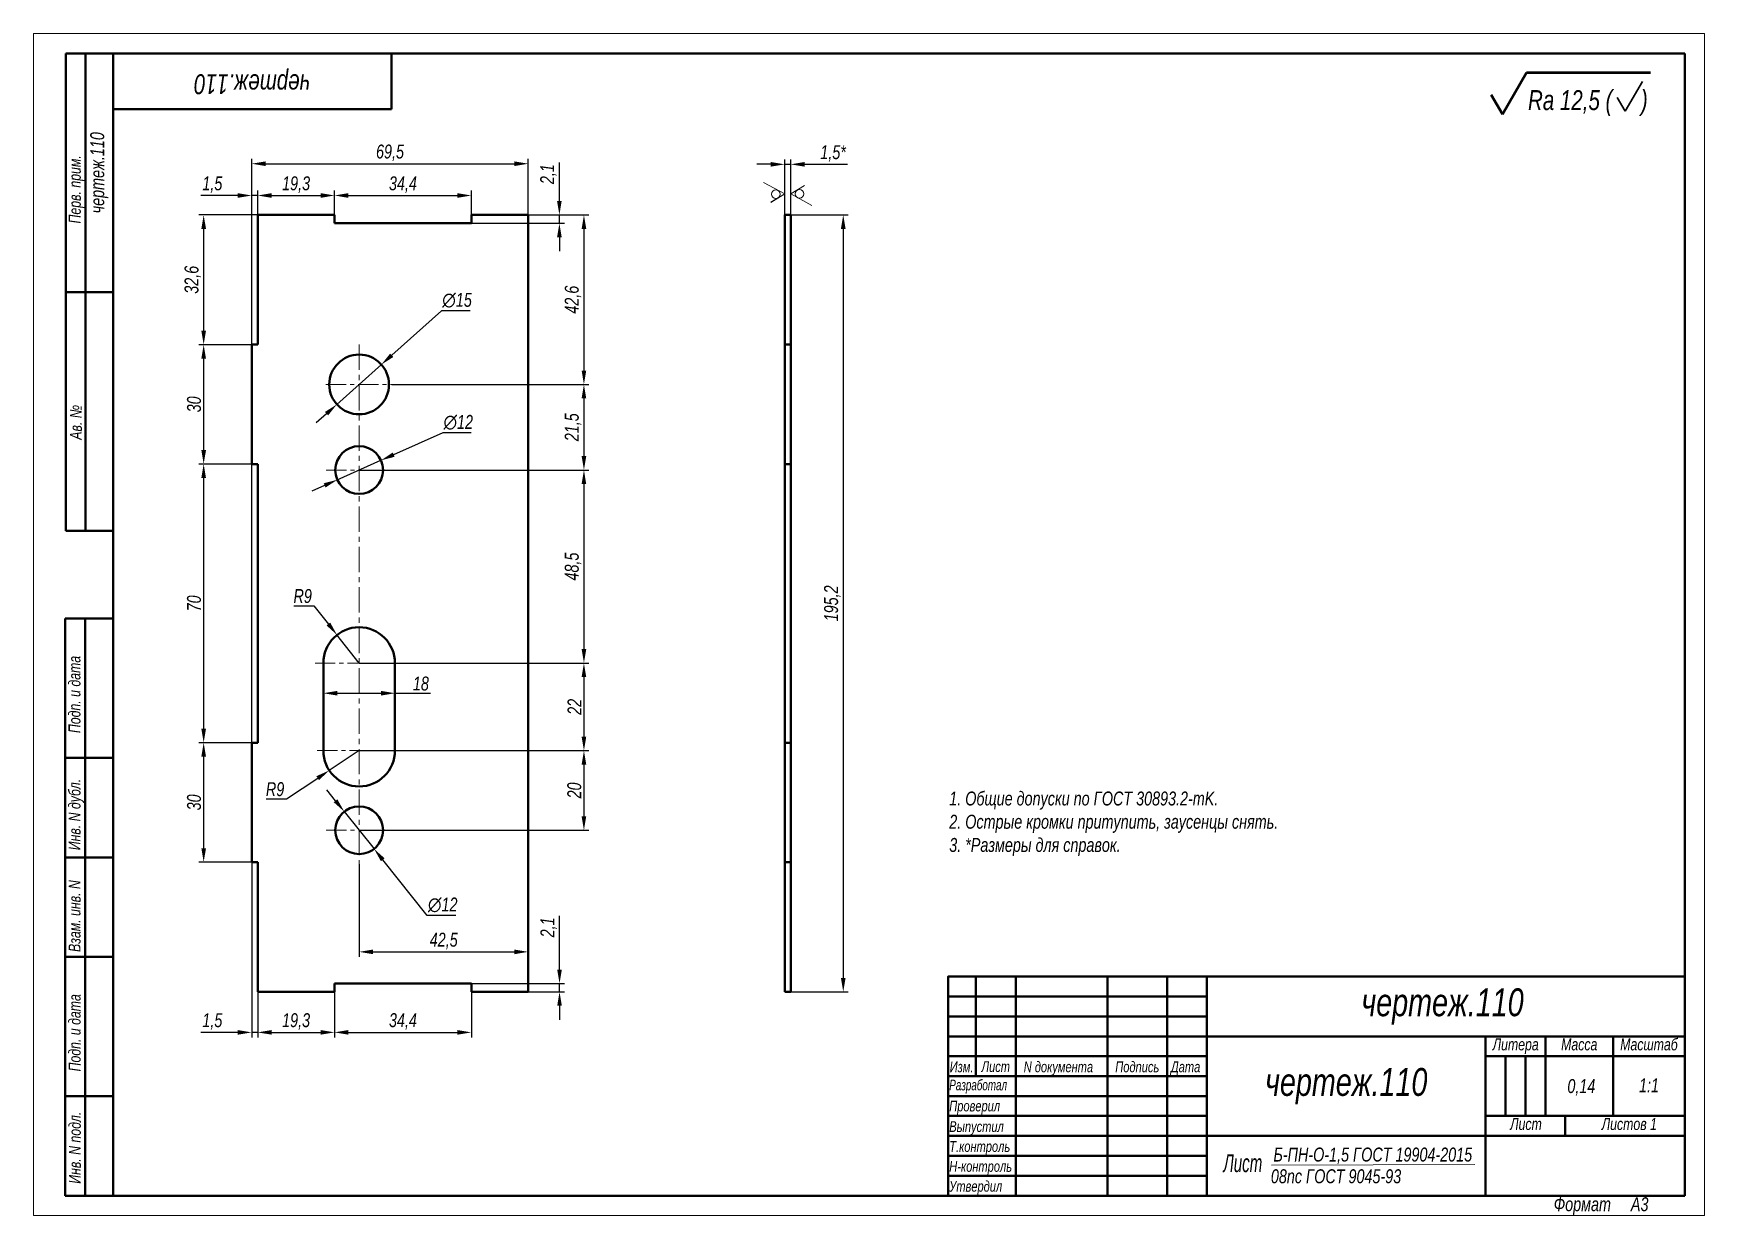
# Model space of a CAD drawing. Header units: millimetres. Extents: x 16629 to 17049, y -4641 to -4344.
import ezdxf

# ---------------------------------------------------------------- set-up
doc = ezdxf.new("R2010")
doc.units = ezdxf.units.MM
doc.linetypes.add('LT_03', pattern=[20.32, 12.7, -2.54, 2.54, -2.54])
for name, color, linetype, lineweight in [('Layer_01', 3, 'Continuous', 13), ('Layer_05', 7, 'Continuous', 40), ('Layer_08', 1, 'Continuous', 15), ('Layer_10', 1, 'LT_03', 15), ('Layer_15', 7, 'Continuous', 40), ('Layer_19', 7, 'Continuous', 50), ('Layer_20', 8, 'Continuous', 20)]:
    doc.layers.add(name, color=color, linetype=linetype, lineweight=lineweight)
doc.styles.add('Style_01', font='ARIALNI.TTF', dxfattribs={"width": 0.9, "height": 3.5})
doc.dimstyles.new('DimStyle_04', dxfattribs={"dimtxt": 3.5, "dimasz": 3.5, "dimexe": 1.25, "dimexo": 0, "dimtad": 1, "dimtxsty": 'Style_01', "dimcen": 2.5, "dimazin": 3, "dimtfac": 1, "dimtmove": 0, "dimatfit": 3})
doc.dimstyles.new('DimStyle_05', dxfattribs={"dimtxt": 3.5, "dimasz": 3.5, "dimexe": 1.25, "dimexo": 0, "dimtad": 1, "dimdec": 1, "dimtxsty": 'Style_01', "dimcen": 0, "dimazin": 3, "dimtfac": 1, "dimtdec": 1, "dimtmove": 0, "dimatfit": 3})

# ---------------------------------------------------------------- blocks, each defined once
blk = doc.blocks.new('*D29')
at = {"layer": 'Defpoints', "color": 0, "ltscale": 0.5, "transparency": 16777216}
for p in [(16818.58, -4389.92), (16818.58, -4585.12), (16832.54, -4585.12)]:
    blk.add_point(p, dxfattribs=at)
at = {"layer": 'Layer_08', "color": 0, "lineweight": -2, "ltscale": 0.5, "transparency": 16777216}
for p, q in [((16818.58, -4389.92), (16833.79, -4389.92)), ((16832.54, -4393.42), (16832.54, -4581.62)), ((16818.58, -4585.12), (16833.79, -4585.12))]:
    blk.add_line(p, q, dxfattribs=at)
at = {"layer": 'Layer_08', "color": 0, "ltscale": 0.5, "transparency": 16777216}
for points in [[(16831.96, -4393.42), (16833.13, -4393.42), (16832.54, -4389.92)], [(16831.96, -4581.62), (16833.13, -4581.62), (16832.54, -4585.12)]]:
    blk.add_solid(points, dxfattribs=at)
at = {"layer": 'Layer_08', "color": 0, "ltscale": 0.5, "transparency": 16777216, "insert": (16829.81, -4487.52), "char_height": 3.5, "attachment_point": 5, "rotation": 90, "style": 'Style_01'}
blk.add_mtext('195,2', dxfattribs=at)
blk = doc.blocks.new('*D30')
at = {"layer": 'Defpoints', "color": 0, "ltscale": 0.5, "transparency": 16777216}
for p in [(16716.46, -4427.52), (16705.29, -4437.52)]:
    blk.add_point(p, dxfattribs=at)
at = {"layer": 'Layer_08', "color": 0, "lineweight": -2, "ltscale": 0.5, "transparency": 16777216}
for p, q in [((16731.57, -4413.99), (16719.07, -4425.18)), ((16738.77, -4413.99), (16731.57, -4413.99)), ((16705.29, -4437.52), (16716.46, -4427.52)), ((16702.68, -4439.86), (16700.07, -4442.19))]:
    blk.add_line(p, q, dxfattribs=at)
at = {"layer": 'Layer_08', "color": 0, "ltscale": 0.5, "transparency": 16777216}
for points in [[(16718.68, -4424.75), (16719.46, -4425.62), (16716.46, -4427.52)], [(16702.29, -4439.42), (16703.07, -4440.29), (16705.29, -4437.52)]]:
    blk.add_solid(points, dxfattribs=at)
at = {"layer": 'Layer_08', "color": 0, "ltscale": 0.5, "transparency": 16777216, "insert": (16735.48, -4411.37), "char_height": 3.5, "attachment_point": 5, "style": 'Style_01'}
blk.add_mtext('∅15', dxfattribs=at)
blk = doc.blocks.new('*D31')
at = {"layer": 'Defpoints', "color": 0, "ltscale": 0.5, "transparency": 16777216}
for p in [(16716.36, -4451.58), (16705.39, -4456.46)]:
    blk.add_point(p, dxfattribs=at)
at = {"layer": 'Layer_08', "color": 0, "lineweight": -2, "ltscale": 0.5, "transparency": 16777216}
for p, q in [((16731.9, -4444.66), (16719.55, -4450.16)), ((16739.06, -4444.66), (16731.9, -4444.66)), ((16705.39, -4456.46), (16716.36, -4451.58)), ((16702.2, -4457.88), (16699, -4459.31))]:
    blk.add_line(p, q, dxfattribs=at)
at = {"layer": 'Layer_08', "color": 0, "ltscale": 0.5, "transparency": 16777216}
for points in [[(16719.32, -4449.62), (16719.79, -4450.69), (16716.36, -4451.58)], [(16701.96, -4457.35), (16702.43, -4458.42), (16705.39, -4456.46)]]:
    blk.add_solid(points, dxfattribs=at)
at = {"layer": 'Layer_08', "color": 0, "ltscale": 0.5, "transparency": 16777216, "insert": (16735.79, -4442.04), "char_height": 3.5, "attachment_point": 5, "style": 'Style_01'}
blk.add_mtext('∅12', dxfattribs=at)
blk = doc.blocks.new('*D32')
at = {"layer": 'Defpoints', "color": 0, "ltscale": 0.5, "transparency": 16777216}
for p in [(16707.13, -4539.83), (16714.62, -4549.2)]:
    blk.add_point(p, dxfattribs=at)
at = {"layer": 'Layer_08', "color": 0, "lineweight": -2, "ltscale": 0.5, "transparency": 16777216}
for p, q in [((16704.94, -4537.1), (16702.76, -4534.37)), ((16707.13, -4539.83), (16714.62, -4549.2)), ((16727.98, -4565.91), (16716.81, -4551.94)), ((16735.14, -4565.91), (16727.98, -4565.91))]:
    blk.add_line(p, q, dxfattribs=at)
at = {"layer": 'Layer_08', "color": 0, "ltscale": 0.5, "transparency": 16777216}
for points in [[(16705.4, -4536.74), (16704.49, -4537.47), (16707.13, -4539.83)], [(16717.27, -4551.57), (16716.35, -4552.3), (16714.62, -4549.2)]]:
    blk.add_solid(points, dxfattribs=at)
at = {"layer": 'Layer_08', "color": 0, "ltscale": 0.5, "transparency": 16777216, "insert": (16731.88, -4563.29), "char_height": 3.5, "attachment_point": 5, "style": 'Style_01'}
blk.add_mtext('∅12', dxfattribs=at)
blk = doc.blocks.new('*D24')
at = {"layer": 'Defpoints', "color": 0, "ltscale": 0.5, "transparency": 16777216}
for p in [(16705.31, -4495.45), (16710.88, -4502.52)]:
    blk.add_point(p, dxfattribs=at)
at = {"layer": 'Layer_08', "color": 0, "lineweight": -2, "ltscale": 0.5, "transparency": 16777216}
for p, q in [((16694.48, -4488.1), (16699.52, -4488.1)), ((16699.52, -4488.1), (16703.14, -4492.7)), ((16710.88, -4502.52), (16705.31, -4495.45))]:
    blk.add_line(p, q, dxfattribs=at)
at = {"layer": 'Layer_08', "color": 0, "ltscale": 0.5, "transparency": 16777216}
blk.add_solid([(16703.6, -4492.34), (16702.68, -4493.06), (16705.31, -4495.45)], dxfattribs=at)
at = {"layer": 'Layer_08', "color": 0, "ltscale": 0.5, "transparency": 16777216, "insert": (16696.69, -4485.69), "char_height": 3.5, "attachment_point": 5, "style": 'Style_01'}
blk.add_mtext('R9', dxfattribs=at)
blk = doc.blocks.new('*D25')
at = {"layer": 'Defpoints', "color": 0, "ltscale": 0.5, "transparency": 16777216}
for p in [(16710.88, -4524.52), (16703.37, -4529.49)]:
    blk.add_point(p, dxfattribs=at)
at = {"layer": 'Layer_08', "color": 0, "lineweight": -2, "ltscale": 0.5, "transparency": 16777216}
for p, q in [((16710.88, -4524.52), (16703.37, -4529.49)), ((16692.59, -4536.64), (16700.46, -4531.42)), ((16687.54, -4536.64), (16692.59, -4536.64))]:
    blk.add_line(p, q, dxfattribs=at)
at = {"layer": 'Layer_08', "color": 0, "ltscale": 0.5, "transparency": 16777216}
blk.add_solid([(16700.13, -4530.94), (16700.78, -4531.91), (16703.37, -4529.49)], dxfattribs=at)
at = {"layer": 'Layer_08', "color": 0, "ltscale": 0.5, "transparency": 16777216, "insert": (16689.75, -4534.22), "char_height": 3.5, "attachment_point": 5, "style": 'Style_01'}
blk.add_mtext('R9', dxfattribs=at)
blk = doc.blocks.new('*D33')
at = {"layer": 'Defpoints', "color": 0, "ltscale": 0.5, "transparency": 16777216}
for p in [(16719.88, -4510.09), (16701.88, -4513.52), (16719.88, -4513.52)]:
    blk.add_point(p, dxfattribs=at)
at = {"layer": 'Layer_08', "color": 0, "lineweight": -2, "ltscale": 0.5, "transparency": 16777216}
for p, q in [((16701.88, -4513.52), (16701.88, -4508.84)), ((16705.38, -4510.09), (16716.38, -4510.09)), ((16719.88, -4513.52), (16719.88, -4508.84)), ((16719.88, -4510.09), (16728.78, -4510.09))]:
    blk.add_line(p, q, dxfattribs=at)
at = {"layer": 'Layer_08', "color": 0, "ltscale": 0.5, "transparency": 16777216}
for points in [[(16705.38, -4509.51), (16705.38, -4510.67), (16701.88, -4510.09)], [(16716.38, -4509.51), (16716.38, -4510.67), (16719.88, -4510.09)]]:
    blk.add_solid(points, dxfattribs=at)
at = {"layer": 'Layer_08', "color": 0, "ltscale": 0.5, "transparency": 16777216, "insert": (16726.4, -4507.68), "char_height": 3.5, "attachment_point": 5, "style": 'Style_01'}
blk.add_mtext('18', dxfattribs=at)
blk = doc.blocks.new('*D34')
at = {"layer": 'Defpoints', "color": 0, "ltscale": 0.5, "transparency": 16777216}
for p in [(16704.68, -4385.04), (16685.38, -4389.92), (16704.68, -4389.92)]:
    blk.add_point(p, dxfattribs=at)
at = {"layer": 'Layer_08', "color": 0, "lineweight": -2, "ltscale": 0.5, "transparency": 16777216}
for p, q in [((16685.38, -4389.92), (16685.38, -4383.79)), ((16704.68, -4389.92), (16704.68, -4383.79)), ((16688.88, -4385.04), (16701.18, -4385.04))]:
    blk.add_line(p, q, dxfattribs=at)
at = {"layer": 'Layer_08', "color": 0, "ltscale": 0.5, "transparency": 16777216}
for points in [[(16688.88, -4384.46), (16688.88, -4385.63), (16685.38, -4385.04)], [(16701.18, -4384.46), (16701.18, -4385.63), (16704.68, -4385.04)]]:
    blk.add_solid(points, dxfattribs=at)
at = {"layer": 'Layer_08', "color": 0, "ltscale": 0.5, "transparency": 16777216, "insert": (16695.03, -4382.31), "char_height": 3.5, "attachment_point": 5, "style": 'Style_01'}
blk.add_mtext('19,3', dxfattribs=at)
blk = doc.blocks.new('*D35')
at = {"layer": 'Defpoints', "color": 0, "ltscale": 0.5, "transparency": 16777216}
for p in [(16739.08, -4385.04), (16704.68, -4389.92), (16739.08, -4389.92)]:
    blk.add_point(p, dxfattribs=at)
at = {"layer": 'Layer_08', "color": 0, "lineweight": -2, "ltscale": 0.5, "transparency": 16777216}
for p, q in [((16704.68, -4389.92), (16704.68, -4383.79)), ((16739.08, -4389.92), (16739.08, -4383.79)), ((16708.18, -4385.04), (16735.58, -4385.04))]:
    blk.add_line(p, q, dxfattribs=at)
at = {"layer": 'Layer_08', "color": 0, "ltscale": 0.5, "transparency": 16777216}
for points in [[(16708.18, -4384.46), (16708.18, -4385.63), (16704.68, -4385.04)], [(16735.58, -4384.46), (16735.58, -4385.63), (16739.08, -4385.04)]]:
    blk.add_solid(points, dxfattribs=at)
at = {"layer": 'Layer_08', "color": 0, "ltscale": 0.5, "transparency": 16777216, "insert": (16721.88, -4382.31), "char_height": 3.5, "attachment_point": 5, "style": 'Style_01'}
blk.add_mtext('34,4', dxfattribs=at)
blk = doc.blocks.new('*D36')
at = {"layer": 'Defpoints', "color": 0, "ltscale": 0.5, "transparency": 16777216}
for p in [(16683.88, -4385.04), (16685.38, -4389.92), (16683.88, -4422.52)]:
    blk.add_point(p, dxfattribs=at)
at = {"layer": 'Layer_08', "color": 0, "lineweight": -2, "ltscale": 0.5, "transparency": 16777216}
for p, q in [((16683.88, -4422.52), (16683.88, -4383.79)), ((16685.38, -4389.92), (16685.38, -4383.79)), ((16680.38, -4385.04), (16671.09, -4385.04)), ((16685.38, -4385.04), (16683.88, -4385.04)), ((16688.88, -4385.04), (16692.38, -4385.04))]:
    blk.add_line(p, q, dxfattribs=at)
at = {"layer": 'Layer_08', "color": 0, "ltscale": 0.5, "transparency": 16777216}
for points in [[(16680.38, -4384.46), (16680.38, -4385.63), (16683.88, -4385.04)], [(16688.88, -4384.46), (16688.88, -4385.63), (16685.38, -4385.04)]]:
    blk.add_solid(points, dxfattribs=at)
at = {"layer": 'Layer_08', "color": 0, "ltscale": 0.5, "transparency": 16777216, "insert": (16673.98, -4382.31), "char_height": 3.5, "attachment_point": 5, "style": 'Style_01'}
blk.add_mtext('1,5', dxfattribs=at)
blk = doc.blocks.new('*D37')
at = {"layer": 'Defpoints', "color": 0, "ltscale": 0.5, "transparency": 16777216}
for p in [(16753.38, -4377.06), (16753.38, -4389.92), (16683.88, -4522.52)]:
    blk.add_point(p, dxfattribs=at)
at = {"layer": 'Layer_08', "color": 0, "lineweight": -2, "ltscale": 0.5, "transparency": 16777216}
for p, q in [((16683.88, -4522.52), (16683.88, -4375.81)), ((16753.38, -4389.92), (16753.38, -4375.81)), ((16687.38, -4377.06), (16749.88, -4377.06))]:
    blk.add_line(p, q, dxfattribs=at)
at = {"layer": 'Layer_08', "color": 0, "ltscale": 0.5, "transparency": 16777216}
for points in [[(16687.38, -4376.47), (16687.38, -4377.64), (16683.88, -4377.06)], [(16749.88, -4376.47), (16749.88, -4377.64), (16753.38, -4377.06)]]:
    blk.add_solid(points, dxfattribs=at)
at = {"layer": 'Layer_08', "color": 0, "ltscale": 0.5, "transparency": 16777216, "insert": (16718.63, -4374.32), "char_height": 3.5, "attachment_point": 5, "style": 'Style_01'}
blk.add_mtext('69,5', dxfattribs=at)
blk = doc.blocks.new('*D38')
at = {"layer": 'Defpoints', "color": 0, "ltscale": 0.5, "transparency": 16777216}
for p in [(16685.38, -4585.12), (16704.68, -4585.12), (16704.68, -4595.3)]:
    blk.add_point(p, dxfattribs=at)
at = {"layer": 'Layer_08', "color": 0, "lineweight": -2, "ltscale": 0.5, "transparency": 16777216}
for p, q in [((16685.38, -4585.12), (16685.38, -4596.55)), ((16704.68, -4585.12), (16704.68, -4596.55)), ((16688.88, -4595.3), (16701.18, -4595.3))]:
    blk.add_line(p, q, dxfattribs=at)
at = {"layer": 'Layer_08', "color": 0, "ltscale": 0.5, "transparency": 16777216}
for points in [[(16688.88, -4594.72), (16688.88, -4595.88), (16685.38, -4595.3)], [(16701.18, -4594.72), (16701.18, -4595.88), (16704.68, -4595.3)]]:
    blk.add_solid(points, dxfattribs=at)
at = {"layer": 'Layer_08', "color": 0, "ltscale": 0.5, "transparency": 16777216, "insert": (16695.03, -4592.56), "char_height": 3.5, "attachment_point": 5, "style": 'Style_01'}
blk.add_mtext('19,3', dxfattribs=at)
blk = doc.blocks.new('*D39')
at = {"layer": 'Defpoints', "color": 0, "ltscale": 0.5, "transparency": 16777216}
for p in [(16704.68, -4585.12), (16739.08, -4585.12), (16739.08, -4595.3)]:
    blk.add_point(p, dxfattribs=at)
at = {"layer": 'Layer_08', "color": 0, "lineweight": -2, "ltscale": 0.5, "transparency": 16777216}
for p, q in [((16704.68, -4585.12), (16704.68, -4596.55)), ((16739.08, -4585.12), (16739.08, -4596.55)), ((16708.18, -4595.3), (16735.58, -4595.3))]:
    blk.add_line(p, q, dxfattribs=at)
at = {"layer": 'Layer_08', "color": 0, "ltscale": 0.5, "transparency": 16777216}
for points in [[(16708.18, -4594.72), (16708.18, -4595.88), (16704.68, -4595.3)], [(16735.58, -4594.72), (16735.58, -4595.88), (16739.08, -4595.3)]]:
    blk.add_solid(points, dxfattribs=at)
at = {"layer": 'Layer_08', "color": 0, "ltscale": 0.5, "transparency": 16777216, "insert": (16721.88, -4592.56), "char_height": 3.5, "attachment_point": 5, "style": 'Style_01'}
blk.add_mtext('34,4', dxfattribs=at)
blk = doc.blocks.new('*D41')
at = {"layer": 'Defpoints', "color": 0, "ltscale": 0.5, "transparency": 16777216}
for p in [(16683.88, -4552.52), (16685.38, -4585.12), (16683.88, -4595.3)]:
    blk.add_point(p, dxfattribs=at)
at = {"layer": 'Layer_08', "color": 0, "lineweight": -2, "ltscale": 0.5, "transparency": 16777216}
for p, q in [((16683.88, -4552.52), (16683.88, -4596.55)), ((16685.38, -4585.12), (16685.38, -4596.55)), ((16680.38, -4595.3), (16671.09, -4595.3)), ((16685.38, -4595.3), (16683.88, -4595.3)), ((16688.88, -4595.3), (16692.38, -4595.3))]:
    blk.add_line(p, q, dxfattribs=at)
at = {"layer": 'Layer_08', "color": 0, "ltscale": 0.5, "transparency": 16777216}
for points in [[(16680.38, -4594.72), (16680.38, -4595.88), (16683.88, -4595.3)], [(16688.88, -4594.72), (16688.88, -4595.88), (16685.38, -4595.3)]]:
    blk.add_solid(points, dxfattribs=at)
at = {"layer": 'Layer_08', "color": 0, "ltscale": 0.5, "transparency": 16777216, "insert": (16673.98, -4592.56), "char_height": 3.5, "attachment_point": 5, "style": 'Style_01'}
blk.add_mtext('1,5', dxfattribs=at)
blk = doc.blocks.new('*D42')
at = {"layer": 'Defpoints', "color": 0, "ltscale": 0.5, "transparency": 16777216}
for p in [(16746.23, -4389.92), (16719.08, -4432.52), (16767.37, -4432.52)]:
    blk.add_point(p, dxfattribs=at)
at = {"layer": 'Layer_08', "color": 0, "lineweight": -2, "ltscale": 0.5, "transparency": 16777216}
for p, q in [((16746.23, -4389.92), (16768.62, -4389.92)), ((16767.37, -4393.42), (16767.37, -4429.02)), ((16719.08, -4432.52), (16768.62, -4432.52))]:
    blk.add_line(p, q, dxfattribs=at)
at = {"layer": 'Layer_08', "color": 0, "ltscale": 0.5, "transparency": 16777216}
for points in [[(16766.79, -4393.42), (16767.95, -4393.42), (16767.37, -4389.92)], [(16766.79, -4429.02), (16767.95, -4429.02), (16767.37, -4432.52)]]:
    blk.add_solid(points, dxfattribs=at)
at = {"layer": 'Layer_08', "color": 0, "ltscale": 0.5, "transparency": 16777216, "insert": (16764.63, -4411.22), "char_height": 3.5, "attachment_point": 5, "rotation": 90, "style": 'Style_01'}
blk.add_mtext('42,6', dxfattribs=at)
blk = doc.blocks.new('*D43')
at = {"layer": 'Defpoints', "color": 0, "ltscale": 0.5, "transparency": 16777216}
for p in [(16719.08, -4432.52), (16719.08, -4454.02), (16767.37, -4454.02)]:
    blk.add_point(p, dxfattribs=at)
at = {"layer": 'Layer_08', "color": 0, "lineweight": -2, "ltscale": 0.5, "transparency": 16777216}
for p, q in [((16719.08, -4432.52), (16768.62, -4432.52)), ((16767.37, -4436.02), (16767.37, -4450.52)), ((16719.08, -4454.02), (16768.62, -4454.02))]:
    blk.add_line(p, q, dxfattribs=at)
at = {"layer": 'Layer_08', "color": 0, "ltscale": 0.5, "transparency": 16777216}
for points in [[(16766.79, -4436.02), (16767.95, -4436.02), (16767.37, -4432.52)], [(16766.79, -4450.52), (16767.95, -4450.52), (16767.37, -4454.02)]]:
    blk.add_solid(points, dxfattribs=at)
at = {"layer": 'Layer_08', "color": 0, "ltscale": 0.5, "transparency": 16777216, "insert": (16764.63, -4443.27), "char_height": 3.5, "attachment_point": 5, "rotation": 90, "style": 'Style_01'}
blk.add_mtext('21,5', dxfattribs=at)
blk = doc.blocks.new('*D47')
at = {"layer": 'Defpoints', "color": 0, "ltscale": 0.5, "transparency": 16777216}
for p in [(16739.08, -4389.92), (16739.08, -4392.02), (16761.2, -4392.02)]:
    blk.add_point(p, dxfattribs=at)
at = {"layer": 'Layer_08', "color": 0, "lineweight": -2, "ltscale": 0.5, "transparency": 16777216}
for p, q in [((16761.2, -4386.42), (16761.2, -4376.79)), ((16739.08, -4389.92), (16762.45, -4389.92)), ((16739.08, -4392.02), (16762.45, -4392.02)), ((16761.2, -4392.02), (16761.2, -4389.92)), ((16761.2, -4395.52), (16761.2, -4399.02))]:
    blk.add_line(p, q, dxfattribs=at)
at = {"layer": 'Layer_08', "color": 0, "ltscale": 0.5, "transparency": 16777216}
for points in [[(16760.62, -4386.42), (16761.78, -4386.42), (16761.2, -4389.92)], [(16760.62, -4395.52), (16761.78, -4395.52), (16761.2, -4392.02)]]:
    blk.add_solid(points, dxfattribs=at)
at = {"layer": 'Layer_08', "color": 0, "ltscale": 0.5, "transparency": 16777216, "insert": (16758.46, -4379.68), "char_height": 3.5, "attachment_point": 5, "rotation": 90, "style": 'Style_01'}
blk.add_mtext('2,1', dxfattribs=at)
blk = doc.blocks.new('*D48')
at = {"layer": 'Defpoints', "color": 0, "ltscale": 0.5, "transparency": 16777216}
for p in [(16739.08, -4583.02), (16739.08, -4585.12), (16761.24, -4585.12)]:
    blk.add_point(p, dxfattribs=at)
at = {"layer": 'Layer_08', "color": 0, "lineweight": -2, "ltscale": 0.5, "transparency": 16777216}
for p, q in [((16761.24, -4579.52), (16761.24, -4566.03)), ((16739.08, -4583.02), (16762.49, -4583.02)), ((16739.08, -4585.12), (16762.49, -4585.12)), ((16761.24, -4585.12), (16761.24, -4583.02)), ((16761.24, -4588.62), (16761.24, -4592.12))]:
    blk.add_line(p, q, dxfattribs=at)
at = {"layer": 'Layer_08', "color": 0, "ltscale": 0.5, "transparency": 16777216}
for points in [[(16760.66, -4579.52), (16761.82, -4579.52), (16761.24, -4583.02)], [(16760.66, -4588.62), (16761.82, -4588.62), (16761.24, -4585.12)]]:
    blk.add_solid(points, dxfattribs=at)
at = {"layer": 'Layer_08', "color": 0, "ltscale": 0.5, "transparency": 16777216, "insert": (16758.51, -4568.92), "char_height": 3.5, "attachment_point": 5, "rotation": 90, "style": 'Style_01'}
blk.add_mtext('2,1', dxfattribs=at)
blk = doc.blocks.new('*D50')
at = {"layer": 'Defpoints', "color": 0, "ltscale": 0.5, "transparency": 16777216}
for p in [(16685.38, -4389.92), (16671.8, -4422.52), (16685.38, -4422.52)]:
    blk.add_point(p, dxfattribs=at)
at = {"layer": 'Layer_08', "color": 0, "lineweight": -2, "ltscale": 0.5, "transparency": 16777216}
for p, q in [((16685.38, -4389.92), (16670.55, -4389.92)), ((16671.8, -4393.42), (16671.8, -4419.02)), ((16685.38, -4422.52), (16670.55, -4422.52))]:
    blk.add_line(p, q, dxfattribs=at)
at = {"layer": 'Layer_08', "color": 0, "ltscale": 0.5, "transparency": 16777216}
for points in [[(16671.22, -4393.42), (16672.39, -4393.42), (16671.8, -4389.92)], [(16671.22, -4419.02), (16672.39, -4419.02), (16671.8, -4422.52)]]:
    blk.add_solid(points, dxfattribs=at)
at = {"layer": 'Layer_08', "color": 0, "ltscale": 0.5, "transparency": 16777216, "insert": (16669.07, -4406.22), "char_height": 3.5, "attachment_point": 5, "rotation": 90, "style": 'Style_01'}
blk.add_mtext('32,6', dxfattribs=at)
blk = doc.blocks.new('*D51')
at = {"layer": 'Defpoints', "color": 0, "ltscale": 0.5, "transparency": 16777216}
for p in [(16683.88, -4422.52), (16671.8, -4452.52), (16683.88, -4452.52)]:
    blk.add_point(p, dxfattribs=at)
at = {"layer": 'Layer_08', "color": 0, "lineweight": -2, "ltscale": 0.5, "transparency": 16777216}
for p, q in [((16683.88, -4422.52), (16670.55, -4422.52)), ((16671.8, -4426.02), (16671.8, -4449.02)), ((16683.88, -4452.52), (16670.55, -4452.52))]:
    blk.add_line(p, q, dxfattribs=at)
at = {"layer": 'Layer_08', "color": 0, "ltscale": 0.5, "transparency": 16777216}
for points in [[(16671.22, -4426.02), (16672.39, -4426.02), (16671.8, -4422.52)], [(16671.22, -4449.02), (16672.39, -4449.02), (16671.8, -4452.52)]]:
    blk.add_solid(points, dxfattribs=at)
at = {"layer": 'Layer_08', "color": 0, "ltscale": 0.5, "transparency": 16777216, "insert": (16669.39, -4437.52), "char_height": 3.5, "attachment_point": 5, "rotation": 90, "style": 'Style_01'}
blk.add_mtext('30', dxfattribs=at)
blk = doc.blocks.new('*D52')
at = {"layer": 'Defpoints', "color": 0, "ltscale": 0.5, "transparency": 16777216}
for p in [(16683.88, -4452.52), (16671.8, -4522.52), (16683.88, -4522.52)]:
    blk.add_point(p, dxfattribs=at)
at = {"layer": 'Layer_08', "color": 0, "lineweight": -2, "ltscale": 0.5, "transparency": 16777216}
for p, q in [((16683.88, -4452.52), (16670.55, -4452.52)), ((16671.8, -4456.02), (16671.8, -4519.02)), ((16683.88, -4522.52), (16670.55, -4522.52))]:
    blk.add_line(p, q, dxfattribs=at)
at = {"layer": 'Layer_08', "color": 0, "ltscale": 0.5, "transparency": 16777216}
for points in [[(16671.22, -4456.02), (16672.39, -4456.02), (16671.8, -4452.52)], [(16671.22, -4519.02), (16672.39, -4519.02), (16671.8, -4522.52)]]:
    blk.add_solid(points, dxfattribs=at)
at = {"layer": 'Layer_08', "color": 0, "ltscale": 0.5, "transparency": 16777216, "insert": (16669.39, -4487.52), "char_height": 3.5, "attachment_point": 5, "rotation": 90, "style": 'Style_01'}
blk.add_mtext('70', dxfattribs=at)
blk = doc.blocks.new('*D53')
at = {"layer": 'Defpoints', "color": 0, "ltscale": 0.5, "transparency": 16777216}
for p in [(16683.88, -4522.52), (16671.8, -4552.52), (16683.88, -4552.52)]:
    blk.add_point(p, dxfattribs=at)
at = {"layer": 'Layer_08', "color": 0, "lineweight": -2, "ltscale": 0.5, "transparency": 16777216}
for p, q in [((16683.88, -4522.52), (16670.55, -4522.52)), ((16671.8, -4526.02), (16671.8, -4549.02)), ((16683.88, -4552.52), (16670.55, -4552.52))]:
    blk.add_line(p, q, dxfattribs=at)
at = {"layer": 'Layer_08', "color": 0, "ltscale": 0.5, "transparency": 16777216}
for points in [[(16671.22, -4526.02), (16672.39, -4526.02), (16671.8, -4522.52)], [(16671.22, -4549.02), (16672.39, -4549.02), (16671.8, -4552.52)]]:
    blk.add_solid(points, dxfattribs=at)
at = {"layer": 'Layer_08', "color": 0, "ltscale": 0.5, "transparency": 16777216, "insert": (16669.39, -4537.52), "char_height": 3.5, "attachment_point": 5, "rotation": 90, "style": 'Style_01'}
blk.add_mtext('30', dxfattribs=at)
blk = doc.blocks.new('Block_18')
at = {"layer": 'Layer_05', "linetype": 'Continuous', "lineweight": 15}
for p, q in [((0, 297.18), (0, 0.18)), ((420, 297.18), (0, 297.18)), ((420, 297.18), (420, 0.18)), ((0, 0.18), (420, 0.18))]:
    blk.add_line(p, q, dxfattribs=at)
at = {"layer": 'Layer_05', "linetype": 'Continuous'}
for p, q in [((415, 292.18), (8.12, 292.18)), ((8.12, 172.18), (8.12, 292.18)), ((13.12, 172.18), (13.12, 292.18)), ((20, 292.18), (20, 5.18)), ((90, 292.18), (90, 278.18)), ((415, 5.18), (415, 292.18)), ((20, 278.18), (90, 278.18)), ((8.12, 232.18), (20, 232.18)), ((8.12, 172.18), (20, 172.18)), ((8, 5.18), (8, 150.18)), ((8, 150.18), (20, 150.18)), ((13, 5.18), (13, 150.18)), ((8, 115.18), (20, 115.18)), ((8, 90.18), (20, 90.18)), ((8, 65.18), (20, 65.18)), ((229.88, 55.22), (294.92, 55.22)), ((229.88, 50.21), (294.92, 50.21)), ((229.88, 45.21), (294.92, 45.21)), ((369.97, 40.21), (369.97, 25.2)), ((374.97, 40.21), (374.97, 25.2)), ((8, 30.18), (20, 30.18)), ((229.88, 30.2), (294.92, 30.2)), ((229.88, 25.2), (294.92, 25.2)), ((229.88, 20.19), (294.92, 20.19)), ((229.88, 15.19), (294.92, 15.19)), ((229.88, 10.19), (294.92, 10.19)), ((8, 5.18), (20, 5.18)), ((20, 5.18), (415, 5.18)), ((415, 5.18), (230, 5.18))]:
    blk.add_line(p, q, dxfattribs=at)
for points in [[(415, 60.22), (229.88, 60.22), (229.88, 5.18)], [(236.88, 60.22), (236.88, 35.2)], [(246.89, 60.22), (246.89, 5.18)], [(269.9, 60.22), (269.9, 5.18)], [(284.91, 60.22), (284.91, 5.18)], [(294.92, 60.22), (294.92, 5.18)], [(415, 45.21), (294.92, 45.21)], [(415, 45.21), (294.92, 45.21)], [(364.97, 45.21), (364.97, 5.18)], [(379.98, 45.21), (379.98, 25.2)], [(396.99, 45.21), (396.99, 25.2)], [(396.99, 45.21), (396.99, 25.2)], [(229.88, 40.21), (294.92, 40.21)], [(364.97, 40.21), (415, 40.21)], [(229.88, 35.2), (294.92, 35.2)], [(364.97, 25.2), (415, 25.2)], [(384.98, 25.2), (384.98, 20.19)], [(294.92, 20.19), (415, 20.19)]]:
    blk.add_lwpolyline(points, dxfattribs=at)
at = {"layer": 'Layer_05', "linetype": 'Continuous', "style": 'Style_01', "width": 0.9}
for s, p in [('Перв. прим.', (11.89, 249.43)), ('Ав. №', (12.16, 195.1)), ('Подп. и дата', (11.81, 121.4)), ('Инв. N дубл.', (11.82, 91.97)), ('Взам. инв. N', (11.83, 66.4)), ('Подп. и дата', (11.85, 36.4)), ('Инв. N подл.', (11.9, 8.18))]:
    blk.add_text(s, height=3, rotation=90, dxfattribs=at).set_placement(p)
at = {"layer": 'Layer_05', "linetype": 'Continuous', "style": 'Style_01'}
for s, height, width, p in [('Литера', 3, 0.9, (366.74, 41.69)), ('Масса', 3, 0.9, (383.95, 41.69)), ('Масштаб', 3, 0.9, (398.8, 41.69)), ('Изм.', 2.7, 0.9, (230.29, 36.2)), ('Лист', 2.7, 0.9, (238.27, 36.25)), ('N документа', 2.7, 0.9, (248.89, 36.2)), ('Подпись', 2.7, 0.9, (271.9, 36.2)), ('Дата', 2.7, 0.9, (285.88, 36.2)), ('Разработал', 2.7, 0.8, (230.17, 31.64)), ('Проверил', 2.7, 0.9, (230.17, 26.36)), ('Выпустил', 2.7, 0.9, (230.17, 21.19)), ('Лист ', 3, 0.9, (371.13, 21.68)), ('Листов 1', 3, 0.9, (394.15, 21.68)), ('Т.контроль', 2.7, 0.9, (230.17, 16.19)), ('Н-контроль', 2.7, 0.9, (230.17, 11.19)), ('Утвердил', 2.7, 0.9, (230.17, 6.18))]:
    blk.add_text(s, height=height, dxfattribs=dict(at, width=width)).set_placement(p)
at = {"layer": 'Layer_05', "linetype": 'Continuous', "insert": (382.1, 4.78), "char_height": 3.5, "width": 32.9515, "attachment_point": 1, "style": 'Style_01'}
blk.add_mtext('Формат     А3', dxfattribs=at)
blk = doc.blocks.new('*D28')
at = {"layer": 'Defpoints', "color": 0, "ltscale": 0.5, "transparency": 16777216}
for p in [(16819.33, -4377.21), (16817.83, -4389.92), (16819.33, -4389.92)]:
    blk.add_point(p, dxfattribs=at)
at = {"layer": 'Layer_08', "color": 0, "lineweight": -2, "ltscale": 0.5, "transparency": 16777216}
for p, q in [((16817.83, -4389.92), (16817.83, -4375.96)), ((16819.33, -4389.92), (16819.33, -4375.96)), ((16814.33, -4377.21), (16810.83, -4377.21)), ((16817.83, -4377.21), (16819.33, -4377.21)), ((16822.83, -4377.21), (16833.64, -4377.21))]:
    blk.add_line(p, q, dxfattribs=at)
at = {"layer": 'Layer_08', "color": 0, "ltscale": 0.5, "transparency": 16777216}
for points in [[(16814.33, -4376.63), (16814.33, -4377.79), (16817.83, -4377.21)], [(16822.83, -4376.63), (16822.83, -4377.79), (16819.33, -4377.21)]]:
    blk.add_solid(points, dxfattribs=at)
at = {"layer": 'Layer_08', "color": 0, "ltscale": 0.5, "transparency": 16777216, "insert": (16829.99, -4374.48), "char_height": 3.5, "attachment_point": 5, "style": 'Style_01'}
blk.add_mtext('1,5*', dxfattribs=at)
blk = doc.blocks.new('*D54')
at = {"layer": 'Defpoints', "color": 0, "ltscale": 0.5, "transparency": 16777216}
for p in [(16710.88, -4553.02), (16753.38, -4571.94), (16753.38, -4575.07)]:
    blk.add_point(p, dxfattribs=at)
at = {"layer": 'Layer_08', "color": 0, "linetype": 'Continuous', "lineweight": -2, "ltscale": 0.5, "transparency": 16777216}
for p, q in [((16710.88, -4553.02), (16710.88, -4576.32)), ((16753.38, -4571.94), (16753.38, -4576.32)), ((16714.38, -4575.07), (16749.88, -4575.07))]:
    blk.add_line(p, q, dxfattribs=at)
at = {"layer": 'Layer_08', "color": 0, "ltscale": 0.5, "transparency": 16777216}
for points in [[(16714.38, -4574.49), (16714.38, -4575.66), (16710.88, -4575.07)], [(16749.88, -4574.49), (16749.88, -4575.66), (16753.38, -4575.07)]]:
    blk.add_solid(points, dxfattribs=at)
at = {"layer": 'Layer_08', "color": 0, "ltscale": 0.5, "transparency": 16777216, "insert": (16732.13, -4572.34), "char_height": 3.5, "attachment_point": 5, "style": 'Style_01'}
blk.add_mtext('42,5', dxfattribs=at)
blk = doc.blocks.new('*D55')
at = {"layer": 'Defpoints', "color": 0, "ltscale": 0.5, "transparency": 16777216}
for p in [(16710.88, -4454.02), (16710.88, -4502.52), (16767.37, -4502.52)]:
    blk.add_point(p, dxfattribs=at)
at = {"layer": 'Layer_08', "color": 0, "linetype": 'Continuous', "lineweight": -2, "ltscale": 0.5, "transparency": 16777216}
for p, q in [((16710.88, -4454.02), (16768.62, -4454.02)), ((16767.37, -4457.52), (16767.37, -4499.02)), ((16710.88, -4502.52), (16768.62, -4502.52))]:
    blk.add_line(p, q, dxfattribs=at)
at = {"layer": 'Layer_08', "color": 0, "ltscale": 0.5, "transparency": 16777216}
for points in [[(16766.79, -4457.52), (16767.95, -4457.52), (16767.37, -4454.02)], [(16766.79, -4499.02), (16767.95, -4499.02), (16767.37, -4502.52)]]:
    blk.add_solid(points, dxfattribs=at)
at = {"layer": 'Layer_08', "color": 0, "ltscale": 0.5, "transparency": 16777216, "insert": (16764.63, -4478.27), "char_height": 3.5, "attachment_point": 5, "rotation": 90, "style": 'Style_01'}
blk.add_mtext('48,5', dxfattribs=at)
blk = doc.blocks.new('*D56')
at = {"layer": 'Defpoints', "color": 0, "ltscale": 0.5, "transparency": 16777216}
for p in [(16710.88, -4502.52), (16710.88, -4524.52), (16767.37, -4524.52)]:
    blk.add_point(p, dxfattribs=at)
at = {"layer": 'Layer_08', "color": 0, "linetype": 'Continuous', "lineweight": -2, "ltscale": 0.5, "transparency": 16777216}
for p, q in [((16710.88, -4502.52), (16768.62, -4502.52)), ((16767.37, -4506.02), (16767.37, -4521.02)), ((16710.88, -4524.52), (16768.62, -4524.52))]:
    blk.add_line(p, q, dxfattribs=at)
at = {"layer": 'Layer_08', "color": 0, "ltscale": 0.5, "transparency": 16777216}
for points in [[(16766.79, -4506.02), (16767.95, -4506.02), (16767.37, -4502.52)], [(16766.79, -4521.02), (16767.95, -4521.02), (16767.37, -4524.52)]]:
    blk.add_solid(points, dxfattribs=at)
at = {"layer": 'Layer_08', "color": 0, "ltscale": 0.5, "transparency": 16777216, "insert": (16764.99, -4513.52), "char_height": 3.5, "attachment_point": 5, "rotation": 90, "style": 'Style_01'}
blk.add_mtext('22', dxfattribs=at)
blk = doc.blocks.new('*D57')
at = {"layer": 'Defpoints', "color": 0, "ltscale": 0.5, "transparency": 16777216}
for p in [(16710.88, -4524.52), (16710.88, -4544.52), (16767.37, -4544.52)]:
    blk.add_point(p, dxfattribs=at)
at = {"layer": 'Layer_08', "color": 0, "linetype": 'Continuous', "lineweight": -2, "ltscale": 0.5, "transparency": 16777216}
for p, q in [((16710.88, -4524.52), (16768.62, -4524.52)), ((16767.37, -4528.02), (16767.37, -4541.02)), ((16710.88, -4544.52), (16768.62, -4544.52))]:
    blk.add_line(p, q, dxfattribs=at)
at = {"layer": 'Layer_08', "color": 0, "ltscale": 0.5, "transparency": 16777216}
for points in [[(16766.79, -4528.02), (16767.95, -4528.02), (16767.37, -4524.52)], [(16766.79, -4541.02), (16767.95, -4541.02), (16767.37, -4544.52)]]:
    blk.add_solid(points, dxfattribs=at)
at = {"layer": 'Layer_08', "color": 0, "ltscale": 0.5, "transparency": 16777216, "insert": (16764.96, -4534.52), "char_height": 3.5, "attachment_point": 5, "rotation": 90, "style": 'Style_01'}
blk.add_mtext('20', dxfattribs=at)

msp = doc.modelspace()

# ---------------------------------------------------------------- linework, layer by layer
at = {"layer": 'Layer_01', "lineweight": 13, "ltscale": 0.303109}
msp.add_line((16998.21, -4364.639), (17004.272, -4354.139), dxfattribs=at)
msp.add_line((16998.21, -4364.639), (17004.272, -4354.139), dxfattribs=at)
msp.add_line((16998.21, -4364.639), (17004.272, -4354.139), dxfattribs=at)
at = {"layer": 'Layer_01', "lineweight": 30}
for q in [(17033.396, -4356.386), (17033.396, -4356.386), (17033.396, -4356.386), (17033.396, -4356.386), (17027.046, -4360.386), (17027.046, -4360.386), (17027.046, -4360.386), (17027.046, -4360.386)]:
    msp.add_line((17029.066, -4363.886), q, dxfattribs=at)
at = {"layer": 'Layer_01', "lineweight": 13, "ltscale": 0.141451}
msp.add_line((16998.21, -4364.639), (16995.381, -4359.739), dxfattribs=at)
msp.add_line((16998.21, -4364.639), (16995.381, -4359.739), dxfattribs=at)
msp.add_line((16998.21, -4364.639), (16995.381, -4359.739), dxfattribs=at)
at = {"layer": 'Layer_01'}
msp.add_line((16940.16, -4628.697), (16991.257, -4628.512), dxfattribs=at)
at = {"layer": 'Layer_10', "ltscale": 0.5}
msp.add_line((16710.876, -4422.519), (16710.876, -4553.019), dxfattribs=at)
at = {"layer": 'Layer_10', "ltscale": 0.4}
for p, q in [((16702.518, -4432.519), (16719.075, -4432.519)), ((16702.598, -4454.019), (16719.155, -4454.019)), ((16699.799, -4502.519), (16721.499, -4502.519)), ((16700.354, -4524.519), (16721.984, -4524.519)), ((16702.598, -4544.519), (16719.155, -4544.519))]:
    msp.add_line(p, q, dxfattribs=at)
at = {"layer": 'Layer_15', "linetype": 'Continuous'}
for p, q in [((16685.376, -4422.519), (16685.376, -4389.919)), ((16704.676, -4389.919), (16685.376, -4389.919)), ((16704.676, -4389.919), (16704.676, -4392.019)), ((16704.676, -4392.019), (16739.076, -4392.019)), ((16739.076, -4392.019), (16739.076, -4389.919)), ((16753.376, -4389.919), (16739.076, -4389.919)), ((16753.376, -4585.119), (16753.376, -4389.919)), ((16817.835, -4389.919), (16819.335, -4389.919)), ((16817.835, -4422.519), (16817.835, -4389.919)), ((16819.335, -4422.519), (16819.335, -4389.919)), ((16683.876, -4422.519), (16685.376, -4422.519)), ((16683.876, -4422.519), (16683.876, -4452.519)), ((16817.835, -4422.519), (16819.335, -4422.519)), ((16817.835, -4422.519), (16817.835, -4452.519)), ((16819.335, -4422.519), (16819.335, -4452.519)), ((16685.376, -4452.519), (16683.876, -4452.519)), ((16685.376, -4522.519), (16685.376, -4452.519)), ((16817.835, -4452.519), (16819.335, -4452.519)), ((16817.835, -4522.519), (16817.835, -4452.519)), ((16819.335, -4522.519), (16819.335, -4452.519)), ((16701.876, -4502.519), (16701.876, -4524.519)), ((16719.876, -4524.519), (16719.876, -4502.519)), ((16683.876, -4522.519), (16685.376, -4522.519)), ((16683.876, -4522.519), (16683.876, -4552.519)), ((16817.835, -4522.519), (16819.335, -4522.519)), ((16817.835, -4522.519), (16817.835, -4552.519)), ((16819.335, -4522.519), (16819.335, -4552.519)), ((16685.376, -4552.519), (16683.876, -4552.519)), ((16685.376, -4585.119), (16685.376, -4552.519)), ((16817.835, -4552.519), (16819.335, -4552.519)), ((16817.835, -4585.119), (16817.835, -4552.519)), ((16819.335, -4585.119), (16819.335, -4552.519)), ((16685.376, -4585.119), (16704.676, -4585.119)), ((16739.076, -4583.019), (16704.676, -4583.019)), ((16704.676, -4583.019), (16704.676, -4585.119)), ((16739.076, -4585.119), (16739.076, -4583.019)), ((16739.076, -4585.119), (16753.376, -4585.119)), ((16817.835, -4585.119), (16819.335, -4585.119))]:
    msp.add_line(p, q, dxfattribs=at)
for centre, radius in [((16710.876, -4432.519), 7.5), ((16710.876, -4454.019), 6), ((16710.876, -4544.519), 6)]:
    msp.add_circle(centre, radius, dxfattribs=at)
for centre, start, end in [((16710.876, -4502.519), 0, 180), ((16710.876, -4524.519), 180, 0)]:
    msp.add_arc(centre, 9, start, end, dxfattribs=at)
at = {"layer": 'Layer_19', "lineweight": 50}
for p, q in [((16998.21, -4364.639), (17004.272, -4354.139)), ((17004.272, -4354.139), (17035.414, -4354.139)), ((16998.21, -4364.639), (16995.381, -4359.739))]:
    msp.add_line(p, q, dxfattribs=at)
at = {"layer": 'Layer_20', "color": 1, "lineweight": 13, "ltscale": 0.303109}
for p, q in [((16817.835, -4384.653), (16812.515, -4381.746)), ((16817.835, -4384.653), (16812.515, -4381.746)), ((16817.835, -4384.653), (16812.515, -4381.746)), ((16817.835, -4384.653), (16812.515, -4381.746)), ((16819.335, -4384.653), (16824.655, -4387.56)), ((16819.335, -4384.653), (16824.655, -4387.56)), ((16819.335, -4384.653), (16824.655, -4387.56)), ((16819.335, -4384.653), (16824.655, -4387.56))]:
    msp.add_line(p, q, dxfattribs=at)
at = {"layer": 'Layer_20', "color": 1, "lineweight": 13, "ltscale": 0.141451}
for p, q in [((16817.835, -4384.653), (16814.335, -4386.785)), ((16817.835, -4384.653), (16814.383, -4386.756)), ((16817.835, -4384.653), (16814.383, -4386.756)), ((16817.835, -4384.653), (16814.383, -4386.756)), ((16819.335, -4384.653), (16822.835, -4382.521)), ((16819.335, -4384.653), (16822.786, -4382.551)), ((16819.335, -4384.653), (16822.786, -4382.551)), ((16819.335, -4384.653), (16822.786, -4382.551))]:
    msp.add_line(p, q, dxfattribs=at)
at = {"layer": 'Layer_20', "color": 1, "lineweight": 13}
for centre in [(16815.606, -4384.697), (16815.606, -4384.697), (16815.606, -4384.697), (16815.606, -4384.697), (16821.564, -4384.61), (16821.564, -4384.61), (16821.564, -4384.61), (16821.564, -4384.61)]:
    msp.add_circle(centre, 1.098, dxfattribs=at)

# ---------------------------------------------------------------- block references
at = {"layer": 'Layer_05'}
msp.add_blockref('Block_18', (16629.015, -4641.507), dxfattribs=at)

# ---------------------------------------------------------------- texts
at = {"layer": 'Layer_01', "style": 'Style_01'}
for s, height, width, p in [('Rа 12,5 (     )', 5, 0.9, (17004.644, -4363.579)), ('0,14', 3.5, 0.9, (17014.535, -4610.542)), ('1:1', 3.5, 0.9, (17032.547, -4610.343)), ('Лист', 4.5, 0.735, (16928.097, -4630.407))]:
    msp.add_text(s, height=height, dxfattribs=dict(at, width=width)).set_placement(p)
at = {"layer": 'Layer_01', "attachment_point": 5, "style": 'Style_01'}
for insert, char_height, width, rotation in [((16684.015, -4356.325), 5, 70, 180), ((16645.576, -4379.325), 3.5, 60, 90)]:
    msp.add_mtext('чертеж.110', dxfattribs=dict(at, insert=insert, char_height=char_height, width=width, rotation=rotation))
at = {"layer": 'Layer_01', "insert": (16859.185, -4551.015), "char_height": 3.5, "attachment_point": 7, "style": 'Style_01'}
msp.add_mtext_dynamic_manual_height_columns('1. Общие допуски по ГОСТ 30893.2-mK.\\P2. Острые кромки притупить, заусенцы снять.\\P3. *Размеры для справок.', width=195.13822, gutter_width=17.5, heights=[-16.317], dxfattribs=at)
at = {"layer": 'Layer_01', "style": 'Style_01'}
for s, insert, char_height, width, attachment_point in [('чертеж.110', (16983.152, -4588.794), 7, 118.43471, 5), ('чертеж.110', (16958.958, -4608.807), 7, 70.04667, 5), ('Б-ПН-О-1,5 ГОСТ 19904-2015 ', (16940.672, -4624.246), 3.5, 80.46037, 1), ('08пс ГОСТ 9045-93', (16940.022, -4629.701), 3.5, 80.46037, 1)]:
    msp.add_mtext(s, dxfattribs=dict(at, insert=insert, char_height=char_height, width=width, attachment_point=attachment_point))

# ---------------------------------------------------------------- dimensions: what is measured, and where the dimension line sits
at = {"layer": 'Layer_08', "ltscale": 0.5}
for base, p1, p2, picture, middle in [((16753.376, -4377.057), (16683.876, -4522.519), (16753.376, -4389.919), '*D37', (16718.626, -4377.057)), ((16683.876, -4385.043), (16685.376, -4389.919), (16683.876, -4422.519), '*D36', (16673.981, -4385.043)), ((16719.876, -4510.09), (16701.876, -4513.519), (16719.876, -4513.519), '*D33', (16726.403, -4510.09))]:
    dim = msp.add_linear_dim(base=base, p1=p1, p2=p2, dimstyle='DimStyle_04', dxfattribs=at)
    dim.commit()
    dim.dimension.update_dxf_attribs({"geometry": picture, "text_midpoint": middle, "dimtype": 160})
dim = msp.add_linear_dim(base=(16819.335, -4377.211), p1=(16817.835, -4389.919), p2=(16819.335, -4389.919), text='<>*', dimstyle='DimStyle_05', dxfattribs=at)
dim.commit()
dim.dimension.update_dxf_attribs({"geometry": '*D28', "text_midpoint": (16829.989, -4377.211), "dimtype": 160})
for base, p1, p2, picture, middle in [((16761.2, -4392.019), (16739.076, -4389.919), (16739.076, -4392.019), '*D47', (16761.2, -4379.678)), ((16832.543, -4585.119), (16818.585, -4389.919), (16818.585, -4585.119), '*D29', (16832.543, -4487.519)), ((16761.242, -4585.119), (16739.076, -4583.019), (16739.076, -4585.119), '*D48', (16761.242, -4568.923))]:
    dim = msp.add_linear_dim(base=base, p1=p1, p2=p2, angle=90, dimstyle='DimStyle_05', dxfattribs=at)
    dim.commit()
    dim.dimension.update_dxf_attribs({"geometry": picture, "text_midpoint": middle, "dimtype": 160})
for base, p1, p2, dimstyle, picture, middle in [((16704.676, -4385.043), (16685.376, -4389.919), (16704.676, -4389.919), 'DimStyle_04', '*D34', (16695.026, -4382.307)), ((16739.076, -4385.043), (16704.676, -4389.919), (16739.076, -4389.919), 'DimStyle_04', '*D35', (16721.876, -4382.307)), ((16683.876, -4595.3), (16685.376, -4585.119), (16683.876, -4552.519), 'DimStyle_04', '*D41', (16673.981, -4592.564)), ((16753.376, -4575.073), (16710.876, -4553.019), (16753.376, -4571.94), 'DimStyle_05', '*D54', (16732.126, -4572.338)), ((16704.676, -4595.3), (16685.376, -4585.119), (16704.676, -4585.119), 'DimStyle_04', '*D38', (16695.026, -4592.564)), ((16739.076, -4595.3), (16704.676, -4585.119), (16739.076, -4585.119), 'DimStyle_04', '*D39', (16721.876, -4592.564))]:
    dim = msp.add_linear_dim(base=base, p1=p1, p2=p2, dimstyle=dimstyle, dxfattribs=at)
    dim.commit()
    dim.dimension.update_dxf_attribs({"geometry": picture, "text_midpoint": middle})
for base, p1, p2, dimstyle, picture, middle in [((16671.803, -4422.519), (16685.376, -4389.919), (16685.376, -4422.519), 'DimStyle_05', '*D50', (16669.068, -4406.219)), ((16767.37, -4432.519), (16746.226, -4389.919), (16719.075, -4432.519), 'DimStyle_04', '*D42', (16764.634, -4411.219)), ((16671.803, -4452.519), (16683.876, -4422.519), (16683.876, -4452.519), 'DimStyle_05', '*D51', (16669.391, -4437.519)), ((16767.37, -4454.019), (16719.075, -4432.519), (16719.075, -4454.019), 'DimStyle_04', '*D43', (16764.634, -4443.269)), ((16671.803, -4522.519), (16683.876, -4452.519), (16683.876, -4522.519), 'DimStyle_05', '*D52', (16669.391, -4487.519)), ((16767.37, -4502.519), (16710.876, -4454.019), (16710.876, -4502.519), 'DimStyle_05', '*D55', (16764.634, -4478.269)), ((16767.37, -4524.519), (16710.876, -4502.519), (16710.876, -4524.519), 'DimStyle_05', '*D56', (16764.988, -4513.519)), ((16671.803, -4552.519), (16683.876, -4522.519), (16683.876, -4552.519), 'DimStyle_05', '*D53', (16669.391, -4537.519)), ((16767.37, -4544.519), (16710.876, -4524.519), (16710.876, -4544.519), 'DimStyle_05', '*D57', (16764.958, -4534.519))]:
    dim = msp.add_linear_dim(base=base, p1=p1, p2=p2, angle=90, dimstyle=dimstyle, dxfattribs=at)
    dim.commit()
    dim.dimension.update_dxf_attribs({"geometry": picture, "text_midpoint": middle})
for p1, p2, picture, middle in [((16705.289, -4437.523), (16716.463, -4427.516), '*D30', (16735.479, -4413.988)), ((16705.395, -4456.46), (16716.357, -4451.579), '*D31', (16735.789, -4444.661)), ((16707.128, -4539.834), (16714.624, -4549.205), '*D32', (16731.875, -4565.905))]:
    dim = msp.add_diameter_dim_2p(p1=p1, p2=p2, dimstyle='DimStyle_04', dxfattribs=at)
    dim.commit()
    dim.dimension.update_dxf_attribs({"geometry": picture, "text_midpoint": middle, "dimtype": 163})
for center, mpoint, picture, middle in [((16710.876, -4502.519), (16705.308, -4495.449), '*D24', (16696.69, -4488.104)), ((16710.876, -4524.519), (16703.374, -4529.49), '*D25', (16689.754, -4536.636))]:
    dim = msp.add_radius_dim(center=center, mpoint=mpoint, dimstyle='DimStyle_04', dxfattribs=at)
    dim.commit()
    dim.dimension.update_dxf_attribs({"geometry": picture, "text_midpoint": middle, "dimtype": 164})

doc.saveas('drawing.dxf')
